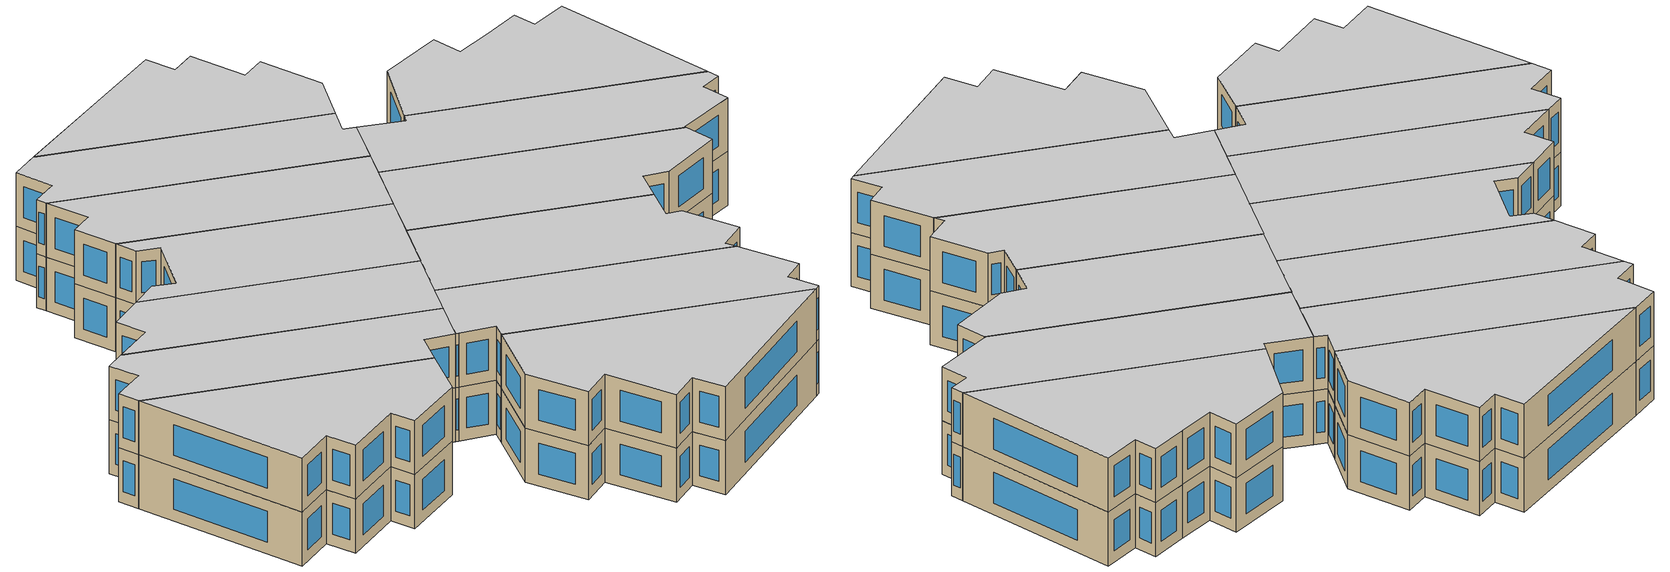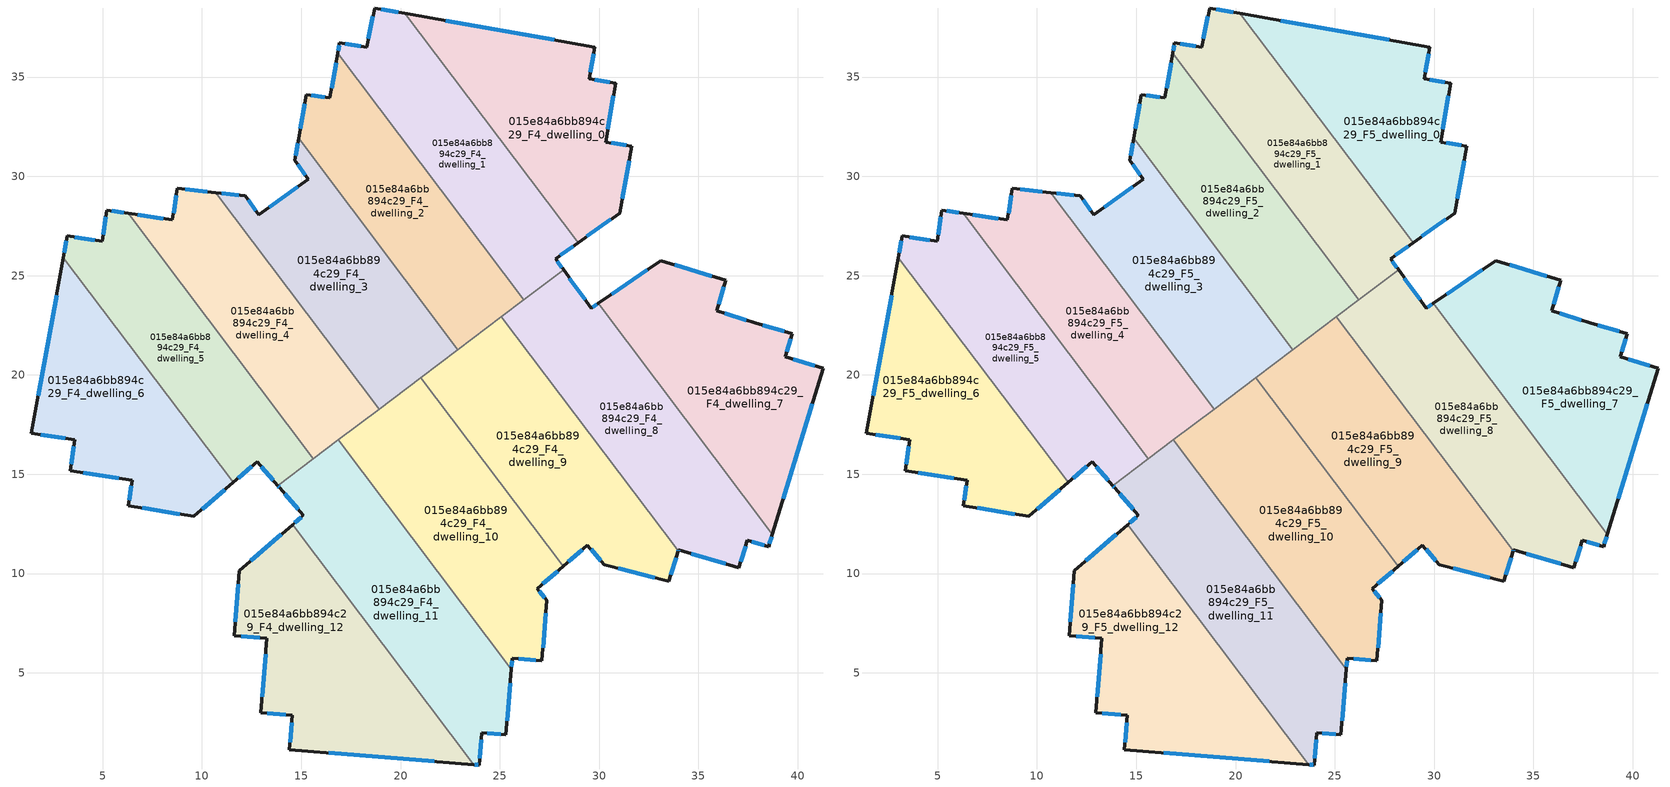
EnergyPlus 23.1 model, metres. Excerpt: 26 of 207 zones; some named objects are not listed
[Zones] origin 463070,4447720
015e84a6bb894c29_F4_dwelling_0
 floor to 015e84a6bb894c29_F3_dwelling_0 (EU_floor_Construction): 29.77,36.5 29.5,34.91 30.83,34.69 30.33,31.73 31.64,31.51 31.04,28.15 28.94,26.65 20.22,38.21 z12
 wall outside (EU_wall_Construction): 28.94,26.65 31.04,28.15 31.64,31.51 30.33,31.73 30.83,34.69 29.5,34.91 29.77,36.5 20.22,38.21 z12:15
 wall to 015e84a6bb894c29_F4_dwelling_1 (EU_wall_Construction): 20.22,38.21 28.94,26.65 z12:15
 window (EU_Window_Construction): 30.44,32.36 30.72,34.05 / 31.36,31.56 30.61,31.68 / 31.17,28.87 31.51,30.79 / 29.39,26.97 30.59,27.83 / 27.73,36.87 22.26,37.84 / 29.56,35.25 29.72,36.16 / 30.54,34.73 29.79,34.86 z12.64:14.36
015e84a6bb894c29_F4_dwelling_1
 floor to 015e84a6bb894c29_F3_dwelling_1 (EU_floor_Construction): 20.22,38.21 28.94,26.65 27.81,25.84 28.21,25.29 26.21,23.78 16.83,36.2 16.92,36.72 18.3,36.49 18.69,38.48 z12
 wall outside (EU_wall_Construction): 20.22,38.21 18.69,38.48 18.3,36.49 16.92,36.72 16.83,36.2 / 28.21,25.29 27.81,25.84 28.94,26.65 z12:15
 wall to 015e84a6bb894c29_F4_dwelling_2 (EU_wall_Construction): 16.83,36.2 26.21,23.78 z12:15
 wall to 015e84a6bb894c29_F4_dwelling_8 (EU_wall_Construction): 26.21,23.78 28.21,25.29 z12:15
 window (EU_Window_Construction): 19.89,38.26 19.02,38.42 / 28.05,26.02 28.69,26.48 / 28.12,25.41 27.89,25.73 / 16.9,36.61 16.85,36.31 / 18,36.54 17.21,36.67 / 18.61,38.05 18.38,36.92 z12.64:14.36
015e84a6bb894c29_F4_dwelling_10
 floor to 015e84a6bb894c29_F3_dwelling_10 (EU_floor_Construction): 21.02,19.86 28.19,10.36 26.87,9.23 27.37,8.64 27.12,5.61 25.62,5.73 25.58,5.18 16.86,16.72 z12
 wall outside (EU_wall_Construction): 25.58,5.18 25.62,5.73 27.12,5.61 27.37,8.64 26.87,9.23 28.19,10.36 z12:15
 wall to 015e84a6bb894c29_F4_dwelling_11 (EU_wall_Construction): 16.86,16.72 25.58,5.18 z12:15
 wall to 015e84a6bb894c29_F4_dwelling_9 (EU_wall_Construction): 28.19,10.36 21.02,19.86 z12:15
 wall to 015e84a6bb894c29_F4_dwelling_3 (EU_wall_Construction): 21.02,19.86 18.92,18.28 z12:15
 wall to 015e84a6bb894c29_F4_dwelling_4 (EU_wall_Construction): 18.92,18.28 16.86,16.73 z12:15
 window (EU_Window_Construction): 25.59,5.3 25.61,5.61 / 27.16,9.48 27.91,10.12 / 27.27,8.77 26.98,9.11 / 27.17,6.26 27.32,7.99 / 25.94,5.71 26.8,5.64 z12.64:14.36
015e84a6bb894c29_F4_dwelling_11
 floor to 015e84a6bb894c29_F3_dwelling_11 (EU_floor_Construction): 16.86,16.72 25.58,5.18 25.31,1.88 24.1,1.98 23.96,0.36 23.68,0.38 14.56,12.46 15.11,12.93 13.92,14.31 13.82,14.43 z12
 wall outside (EU_wall_Construction): 23.68,0.38 23.96,0.36 24.1,1.98 25.31,1.88 25.58,5.18 / 13.82,14.43 13.92,14.31 15.11,12.93 14.56,12.46 z12:15
 wall to 015e84a6bb894c29_F4_dwelling_12 (EU_wall_Construction): 14.56,12.46 23.68,0.38 z12:15
 wall to 015e84a6bb894c29_F4_dwelling_5 (EU_wall_Construction): 15.61,15.78 13.82,14.43 z12:15
 wall to 015e84a6bb894c29_F4_dwelling_4 (EU_wall_Construction): 16.86,16.72 15.61,15.78 z12:15
 window (EU_Window_Construction): 23.74,0.38 23.9,0.36 / 14.99,12.83 14.68,12.56 / 14.18,14.02 14.86,13.23 / 13.84,14.41 13.9,14.34 / 25.36,2.59 25.52,4.47 / 24.36,1.96 25.05,1.9 / 23.99,0.7 24.07,1.63 z12.64:14.36
015e84a6bb894c29_F4_dwelling_12
 floor to 015e84a6bb894c29_F3_dwelling_12 (EU_floor_Construction): 14.56,12.46 23.68,0.38 14.4,1.14 14.55,2.86 12.96,2.99 13.27,6.74 11.63,6.88 11.88,10.15 z12
 wall outside (EU_wall_Construction): 14.56,12.46 11.88,10.15 11.63,6.88 13.27,6.74 12.96,2.99 14.55,2.86 14.4,1.14 23.68,0.38 z12:15
 window (EU_Window_Construction): 13.2,5.93 13.02,3.79 / 11.98,6.85 12.92,6.77 / 11.82,9.45 11.68,7.58 / 13.99,11.97 12.45,10.65 / 16.39,0.97 21.69,0.54 / 14.52,2.49 14.44,1.5 / 13.3,2.96 14.21,2.88 z12.64:14.36
015e84a6bb894c29_F4_dwelling_2
 floor to 015e84a6bb894c29_F3_dwelling_2 (EU_floor_Construction): 16.83,36.2 26.21,23.78 22.89,21.28 14.86,31.91 15.25,34.12 16.45,33.95 z12
 wall outside (EU_wall_Construction): 16.83,36.2 16.45,33.95 15.25,34.12 14.86,31.91 z12:15
 wall to 015e84a6bb894c29_F4_dwelling_3 (EU_wall_Construction): 14.86,31.91 22.89,21.28 z12:15
 wall to 015e84a6bb894c29_F4_dwelling_9 (EU_wall_Construction): 22.89,21.28 25.08,22.93 z12:15
 wall to 015e84a6bb894c29_F4_dwelling_8 (EU_wall_Construction): 25.08,22.92 26.21,23.78 z12:15
 window (EU_Window_Construction): 15.16,33.65 14.94,32.39 / 16.19,33.99 15.5,34.08 / 16.75,35.72 16.53,34.43 z12.64:14.36
015e84a6bb894c29_F4_dwelling_3
 floor to 015e84a6bb894c29_F3_dwelling_3 (EU_floor_Construction): 15.35,29.85 14.67,30.8 14.86,31.91 22.89,21.28 18.92,18.28 10.68,29.19 12.17,29.02 12.87,28.07 z12
 wall outside (EU_wall_Construction): 14.86,31.91 14.67,30.8 15.35,29.85 12.87,28.07 12.17,29.02 10.68,29.19 z12:15
 wall to 015e84a6bb894c29_F4_dwelling_4 (EU_wall_Construction): 10.68,29.19 18.92,18.28 z12:15
 wall to 015e84a6bb894c29_F4_dwelling_9 (EU_wall_Construction): 21.02,19.86 22.89,21.27 z12:15
 window (EU_Window_Construction): 14.81,30.6 15.21,30.05 / 14.82,31.68 14.71,31.04 / 11.85,29.05 11,29.15 / 12.72,28.27 12.32,28.82 / 14.82,29.47 13.4,28.45 z12.64:14.36
015e84a6bb894c29_F4_dwelling_4
 floor to 015e84a6bb894c29_F3_dwelling_4 (EU_floor_Construction): 10.68,29.19 18.92,18.28 15.61,15.78 6.29,28.14 8.52,27.8 8.75,29.4 z12
 wall outside (EU_wall_Construction): 10.68,29.19 8.75,29.4 8.52,27.8 6.29,28.14 z12:15
 wall to 015e84a6bb894c29_F4_dwelling_5 (EU_wall_Construction): 6.29,28.14 15.61,15.78 z12:15
 window (EU_Window_Construction): 8.04,27.88 6.77,28.07 / 8.7,29.06 8.57,28.15 / 10.27,29.23 9.17,29.36 z12.64:14.36
015e84a6bb894c29_F4_dwelling_5
 floor to 015e84a6bb894c29_F3_dwelling_5 (EU_floor_Construction): 6.29,28.14 15.61,15.78 13.82,14.43 12.77,15.62 11.57,14.58 3.02,25.91 3.22,27 4.98,26.73 5.21,28.3 z12
 wall outside (EU_wall_Construction): 6.29,28.14 5.21,28.3 4.98,26.73 3.22,27 3.02,25.91 / 11.57,14.58 12.77,15.62 13.82,14.43 z12:15
 wall to 015e84a6bb894c29_F4_dwelling_6 (EU_wall_Construction): 3.02,25.91 11.57,14.58 z12:15
 window (EU_Window_Construction): 4.61,26.79 3.59,26.94 / 5.16,27.96 5.03,27.07 / 6.06,28.17 5.44,28.26 / 13,15.36 13.6,14.69 / 11.83,14.8 12.51,15.4 / 3.17,26.77 3.06,26.14 z12.64:14.36
015e84a6bb894c29_F4_dwelling_6
 floor to 015e84a6bb894c29_F3_dwelling_6 (EU_floor_Construction): 3.02,25.91 11.57,14.58 9.59,12.88 6.29,13.42 6.48,14.71 3.35,15.17 3.59,16.74 1.41,17.06 z12
 wall outside (EU_wall_Construction): 3.02,25.91 1.41,17.06 3.59,16.74 3.35,15.17 6.48,14.71 6.29,13.42 9.59,12.88 11.57,14.58 z12:15
 window (EU_Window_Construction): 4.02,15.07 5.81,14.8 / 3.54,16.4 3.4,15.5 / 1.88,16.99 3.12,16.81 / 2.68,24.02 1.76,18.96 / 10.02,13.25 11.15,14.22 / 7,13.3 8.88,13 / 6.44,14.43 6.33,13.69 z12.64:14.36
015e84a6bb894c29_F4_dwelling_7
 floor to 015e84a6bb894c29_F3_dwelling_7 (EU_floor_Construction): 39.72,22.08 39.36,20.91 41.27,20.33 38.72,11.98 29.95,23.61 33.11,25.75 36.38,24.76 35.92,23.23 37.83,22.62 z12
 wall outside (EU_wall_Construction): 38.72,11.98 41.27,20.33 39.36,20.91 39.72,22.08 37.83,22.62 35.92,23.23 36.38,24.76 33.11,25.75 29.95,23.61 z12:15
 wall to 015e84a6bb894c29_F4_dwelling_8 (EU_wall_Construction): 29.95,23.61 38.72,11.98 z12:15
 window (EU_Window_Construction): 37.42,22.75 36.33,23.1 / 39.31,22.2 38.23,22.51 / 39.44,21.16 39.64,21.83 / 40.86,20.45 39.77,20.78 / 39.27,13.77 40.73,18.54 / 32.43,25.29 30.63,24.07 / 35.68,24.97 33.81,25.54 / 36.02,23.56 36.28,24.43 z12.64:14.36
015e84a6bb894c29_F4_dwelling_8
 floor to 015e84a6bb894c29_F3_dwelling_8 (EU_floor_Construction): 29.95,23.61 38.72,11.98 38.53,11.35 37.47,11.68 37.04,10.28 33.99,11.2 33.97,11.13 25.08,22.92 28.21,25.29 29.59,23.36 z12
 wall outside (EU_wall_Construction): 33.97,11.13 33.99,11.2 37.04,10.28 37.47,11.68 38.53,11.35 38.72,11.98 / 29.95,23.61 29.59,23.36 28.21,25.29 z12:15
 wall to 015e84a6bb894c29_F4_dwelling_9 (EU_wall_Construction): 25.08,22.92 33.97,11.13 z12:15
 window (EU_Window_Construction): 38.57,11.49 38.68,11.84 / 37.7,11.61 38.3,11.42 / 37.13,10.58 37.38,11.38 / 34.64,11 36.38,10.48 / 33.98,11.15 33.99,11.18 / 29.29,23.77 28.5,24.88 / 29.87,23.55 29.67,23.41 z12.64:14.36
015e84a6bb894c29_F4_dwelling_9
 floor to 015e84a6bb894c29_F3_dwelling_9 (EU_floor_Construction): 25.08,22.92 33.97,11.13 33.5,9.6 30.27,10.44 29.41,11.42 28.19,10.36 21.02,19.86 z12
 wall outside (EU_wall_Construction): 28.19,10.36 29.41,11.42 30.27,10.44 33.5,9.6 33.97,11.13 z12:15
 window (EU_Window_Construction): 30.96,10.26 32.81,9.78 / 29.6,11.21 30.08,10.65 / 28.45,10.59 29.15,11.19 / 33.6,9.93 33.87,10.81 z12.64:14.36
015e84a6bb894c29_F5_dwelling_0
 floor to 015e84a6bb894c29_F4_dwelling_0 (EU_floor_Construction): 29.77,36.5 29.5,34.91 30.83,34.69 30.33,31.73 31.64,31.51 31.04,28.15 28.94,26.65 20.22,38.21 z15
 wall outside (EU_wall_Construction): 28.94,26.65 31.04,28.15 31.64,31.51 30.33,31.73 30.83,34.69 29.5,34.91 29.77,36.5 20.22,38.21 z15:18
 wall to 015e84a6bb894c29_F5_dwelling_1 (EU_wall_Construction): 20.22,38.21 28.94,26.65 z15:18
 window (EU_Window_Construction): 30.44,32.36 30.72,34.05 / 31.36,31.56 30.61,31.68 / 31.17,28.87 31.51,30.79 / 29.39,26.97 30.59,27.83 / 27.73,36.87 22.26,37.84 / 29.56,35.25 29.72,36.16 / 30.54,34.73 29.79,34.86 z15.64:17.36
 ceiling to 015e84a6bb894c29_F6_dwelling_0 (EU_floor_Construction): 31.04,28.15 31.64,31.51 30.33,31.73 30.83,34.69 29.5,34.91 29.77,36.5 20.22,38.21 28.94,26.65 z18
015e84a6bb894c29_F5_dwelling_1
 floor to 015e84a6bb894c29_F4_dwelling_1 (EU_floor_Construction): 20.22,38.21 28.94,26.65 27.81,25.84 28.21,25.29 26.21,23.78 16.83,36.2 16.92,36.72 18.3,36.49 18.69,38.48 z15
 wall outside (EU_wall_Construction): 20.22,38.21 18.69,38.48 18.3,36.49 16.92,36.72 16.83,36.2 / 28.21,25.29 27.81,25.84 28.94,26.65 z15:18
 wall to 015e84a6bb894c29_F5_dwelling_2 (EU_wall_Construction): 16.83,36.2 26.21,23.78 z15:18
 wall to 015e84a6bb894c29_F5_dwelling_8 (EU_wall_Construction): 26.21,23.78 28.21,25.29 z15:18
 window (EU_Window_Construction): 19.89,38.26 19.02,38.42 / 28.05,26.02 28.69,26.48 / 28.12,25.41 27.89,25.73 / 16.9,36.61 16.85,36.31 / 18,36.54 17.21,36.67 / 18.61,38.05 18.38,36.92 z15.64:17.36
 ceiling to 015e84a6bb894c29_F6_dwelling_1 (EU_floor_Construction): 28.21,25.29 27.81,25.84 28.94,26.65 20.22,38.21 18.69,38.48 18.3,36.49 16.92,36.72 16.83,36.2 26.21,23.78 z18
015e84a6bb894c29_F5_dwelling_10
 floor to 015e84a6bb894c29_F4_dwelling_10 (EU_floor_Construction): 21.02,19.86 28.19,10.36 26.87,9.23 27.37,8.64 27.12,5.61 25.62,5.73 25.58,5.18 16.86,16.72 z15
 wall outside (EU_wall_Construction): 25.58,5.18 25.62,5.73 27.12,5.61 27.37,8.64 26.87,9.23 28.19,10.36 z15:18
 wall to 015e84a6bb894c29_F5_dwelling_11 (EU_wall_Construction): 16.86,16.72 25.58,5.18 z15:18
 wall to 015e84a6bb894c29_F5_dwelling_9 (EU_wall_Construction): 28.19,10.36 21.02,19.86 z15:18
 wall to 015e84a6bb894c29_F5_dwelling_3 (EU_wall_Construction): 21.02,19.86 18.92,18.28 z15:18
 wall to 015e84a6bb894c29_F5_dwelling_4 (EU_wall_Construction): 18.92,18.28 16.86,16.73 z15:18
 window (EU_Window_Construction): 25.59,5.3 25.61,5.61 / 27.16,9.48 27.91,10.12 / 27.27,8.77 26.98,9.11 / 27.17,6.26 27.32,7.99 / 25.94,5.71 26.8,5.64 z15.64:17.36
 ceiling to 015e84a6bb894c29_F6_dwelling_10 (EU_floor_Construction): 27.12,5.61 27.37,8.64 26.87,9.23 28.19,10.36 21.02,19.86 16.86,16.72 25.58,5.18 25.62,5.73 z18
015e84a6bb894c29_F5_dwelling_11
 floor to 015e84a6bb894c29_F4_dwelling_11 (EU_floor_Construction): 16.86,16.72 25.58,5.18 25.31,1.88 24.1,1.98 23.96,0.36 23.68,0.38 14.56,12.46 15.11,12.93 13.92,14.31 13.82,14.43 z15
 wall outside (EU_wall_Construction): 23.68,0.38 23.96,0.36 24.1,1.98 25.31,1.88 25.58,5.18 / 13.82,14.43 13.92,14.31 15.11,12.93 14.56,12.46 z15:18
 wall to 015e84a6bb894c29_F5_dwelling_12 (EU_wall_Construction): 14.56,12.46 23.68,0.38 z15:18
 wall to 015e84a6bb894c29_F5_dwelling_5 (EU_wall_Construction): 15.61,15.78 13.82,14.43 z15:18
 wall to 015e84a6bb894c29_F5_dwelling_4 (EU_wall_Construction): 16.86,16.72 15.61,15.78 z15:18
 window (EU_Window_Construction): 23.74,0.38 23.9,0.36 / 14.99,12.83 14.68,12.56 / 14.18,14.02 14.86,13.23 / 13.84,14.41 13.9,14.34 / 25.36,2.59 25.52,4.47 / 24.36,1.96 25.05,1.9 / 23.99,0.7 24.07,1.63 z15.64:17.36
 ceiling to 015e84a6bb894c29_F6_dwelling_11 (EU_floor_Construction): 25.31,1.88 25.58,5.18 16.86,16.72 13.82,14.43 13.92,14.31 15.11,12.93 14.56,12.46 23.68,0.38 23.96,0.36 24.1,1.98 z18
015e84a6bb894c29_F5_dwelling_12
 floor to 015e84a6bb894c29_F4_dwelling_12 (EU_floor_Construction): 14.56,12.46 23.68,0.38 14.4,1.14 14.55,2.86 12.96,2.99 13.27,6.74 11.63,6.88 11.88,10.15 z15
 wall outside (EU_wall_Construction): 14.56,12.46 11.88,10.15 11.63,6.88 13.27,6.74 12.96,2.99 14.55,2.86 14.4,1.14 23.68,0.38 z15:18
 window (EU_Window_Construction): 13.2,5.93 13.02,3.79 / 11.98,6.85 12.92,6.77 / 11.82,9.45 11.68,7.58 / 13.99,11.97 12.45,10.65 / 16.39,0.97 21.69,0.54 / 14.52,2.49 14.44,1.5 / 13.3,2.96 14.21,2.88 z15.64:17.36
 ceiling to 015e84a6bb894c29_F6_dwelling_12 (EU_floor_Construction): 23.68,0.38 14.56,12.46 11.88,10.15 11.63,6.88 13.27,6.74 12.96,2.99 14.55,2.86 14.4,1.14 z18
015e84a6bb894c29_F5_dwelling_2
 floor to 015e84a6bb894c29_F4_dwelling_2 (EU_floor_Construction): 16.83,36.2 26.21,23.78 22.89,21.28 14.86,31.91 15.25,34.12 16.45,33.95 z15
 wall outside (EU_wall_Construction): 16.83,36.2 16.45,33.95 15.25,34.12 14.86,31.91 z15:18
 wall to 015e84a6bb894c29_F5_dwelling_3 (EU_wall_Construction): 14.86,31.91 22.89,21.28 z15:18
 wall to 015e84a6bb894c29_F5_dwelling_9 (EU_wall_Construction): 22.89,21.28 25.08,22.93 z15:18
 wall to 015e84a6bb894c29_F5_dwelling_8 (EU_wall_Construction): 25.08,22.92 26.21,23.78 z15:18
 window (EU_Window_Construction): 15.16,33.65 14.94,32.39 / 16.19,33.99 15.5,34.08 / 16.75,35.72 16.53,34.43 z15.64:17.36
 ceiling to 015e84a6bb894c29_F6_dwelling_2 (EU_floor_Construction): 26.21,23.78 16.83,36.2 16.45,33.95 15.25,34.12 14.86,31.91 22.89,21.28 z18
015e84a6bb894c29_F5_dwelling_3
 floor to 015e84a6bb894c29_F4_dwelling_3 (EU_floor_Construction): 15.35,29.85 14.67,30.8 14.86,31.91 22.89,21.28 18.92,18.28 10.68,29.19 12.17,29.02 12.87,28.07 z15
 wall outside (EU_wall_Construction): 14.86,31.91 14.67,30.8 15.35,29.85 12.87,28.07 12.17,29.02 10.68,29.19 z15:18
 wall to 015e84a6bb894c29_F5_dwelling_4 (EU_wall_Construction): 10.68,29.19 18.92,18.28 z15:18
 wall to 015e84a6bb894c29_F5_dwelling_9 (EU_wall_Construction): 21.02,19.86 22.89,21.27 z15:18
 window (EU_Window_Construction): 14.81,30.6 15.21,30.05 / 14.82,31.68 14.71,31.04 / 11.85,29.05 11,29.15 / 12.72,28.27 12.32,28.82 / 14.82,29.47 13.4,28.45 z15.64:17.36
 ceiling to 015e84a6bb894c29_F6_dwelling_3 (EU_floor_Construction): 22.89,21.28 14.86,31.91 14.67,30.8 15.35,29.85 12.87,28.07 12.17,29.02 10.68,29.19 18.92,18.28 z18
015e84a6bb894c29_F5_dwelling_4
 floor to 015e84a6bb894c29_F4_dwelling_4 (EU_floor_Construction): 10.68,29.19 18.92,18.28 15.61,15.78 6.29,28.14 8.52,27.8 8.75,29.4 z15
 wall outside (EU_wall_Construction): 10.68,29.19 8.75,29.4 8.52,27.8 6.29,28.14 z15:18
 wall to 015e84a6bb894c29_F5_dwelling_5 (EU_wall_Construction): 6.29,28.14 15.61,15.78 z15:18
 window (EU_Window_Construction): 8.04,27.88 6.77,28.07 / 8.7,29.06 8.57,28.15 / 10.27,29.23 9.17,29.36 z15.64:17.36
 ceiling to 015e84a6bb894c29_F6_dwelling_4 (EU_floor_Construction): 18.92,18.28 10.68,29.19 8.75,29.4 8.52,27.8 6.29,28.14 15.61,15.78 z18
015e84a6bb894c29_F5_dwelling_5
 floor to 015e84a6bb894c29_F4_dwelling_5 (EU_floor_Construction): 6.29,28.14 15.61,15.78 13.82,14.43 12.77,15.62 11.57,14.58 3.02,25.91 3.22,27 4.98,26.73 5.21,28.3 z15
 wall outside (EU_wall_Construction): 6.29,28.14 5.21,28.3 4.98,26.73 3.22,27 3.02,25.91 / 11.57,14.58 12.77,15.62 13.82,14.43 z15:18
 wall to 015e84a6bb894c29_F5_dwelling_6 (EU_wall_Construction): 3.02,25.91 11.57,14.58 z15:18
 window (EU_Window_Construction): 4.61,26.79 3.59,26.94 / 5.16,27.96 5.03,27.07 / 6.06,28.17 5.44,28.26 / 13,15.36 13.6,14.69 / 11.83,14.8 12.51,15.4 / 3.17,26.77 3.06,26.14 z15.64:17.36
 ceiling to 015e84a6bb894c29_F6_dwelling_5 (EU_floor_Construction): 15.61,15.78 6.29,28.14 5.21,28.3 4.98,26.73 3.22,27 3.02,25.91 11.57,14.58 12.77,15.62 13.82,14.43 z18
015e84a6bb894c29_F5_dwelling_6
 floor to 015e84a6bb894c29_F4_dwelling_6 (EU_floor_Construction): 3.02,25.91 11.57,14.58 9.59,12.88 6.29,13.42 6.48,14.71 3.35,15.17 3.59,16.74 1.41,17.06 z15
 wall outside (EU_wall_Construction): 3.02,25.91 1.41,17.06 3.59,16.74 3.35,15.17 6.48,14.71 6.29,13.42 9.59,12.88 11.57,14.58 z15:18
 window (EU_Window_Construction): 4.02,15.07 5.81,14.8 / 3.54,16.4 3.4,15.5 / 1.88,16.99 3.12,16.81 / 2.68,24.02 1.76,18.96 / 10.02,13.25 11.15,14.22 / 7,13.3 8.88,13 / 6.44,14.43 6.33,13.69 z15.64:17.36
 ceiling to 015e84a6bb894c29_F6_dwelling_6 (EU_floor_Construction): 11.57,14.58 3.02,25.91 1.41,17.06 3.59,16.74 3.35,15.17 6.48,14.71 6.29,13.42 9.59,12.88 z18
015e84a6bb894c29_F5_dwelling_7
 floor to 015e84a6bb894c29_F4_dwelling_7 (EU_floor_Construction): 39.72,22.08 39.36,20.91 41.27,20.33 38.72,11.98 29.95,23.61 33.11,25.75 36.38,24.76 35.92,23.23 37.83,22.62 z15
 wall outside (EU_wall_Construction): 38.72,11.98 41.27,20.33 39.36,20.91 39.72,22.08 37.83,22.62 35.92,23.23 36.38,24.76 33.11,25.75 29.95,23.61 z15:18
 wall to 015e84a6bb894c29_F5_dwelling_8 (EU_wall_Construction): 29.95,23.61 38.72,11.98 z15:18
 window (EU_Window_Construction): 37.42,22.75 36.33,23.1 / 39.31,22.2 38.23,22.51 / 39.44,21.16 39.64,21.83 / 40.86,20.45 39.77,20.78 / 39.27,13.77 40.73,18.54 / 32.43,25.29 30.63,24.07 / 35.68,24.97 33.81,25.54 / 36.02,23.56 36.28,24.43 z15.64:17.36
 ceiling to 015e84a6bb894c29_F6_dwelling_7 (EU_floor_Construction): 38.72,11.98 41.27,20.33 39.36,20.91 39.72,22.08 37.83,22.62 35.92,23.23 36.38,24.76 33.11,25.75 29.95,23.61 z18
015e84a6bb894c29_F5_dwelling_8
 floor to 015e84a6bb894c29_F4_dwelling_8 (EU_floor_Construction): 29.95,23.61 38.72,11.98 38.53,11.35 37.47,11.68 37.04,10.28 33.99,11.2 33.97,11.13 25.08,22.92 28.21,25.29 29.59,23.36 z15
 wall outside (EU_wall_Construction): 33.97,11.13 33.99,11.2 37.04,10.28 37.47,11.68 38.53,11.35 38.72,11.98 / 29.95,23.61 29.59,23.36 28.21,25.29 z15:18
 wall to 015e84a6bb894c29_F5_dwelling_9 (EU_wall_Construction): 25.08,22.92 33.97,11.13 z15:18
 window (EU_Window_Construction): 38.57,11.49 38.68,11.84 / 37.7,11.61 38.3,11.42 / 37.13,10.58 37.38,11.38 / 34.64,11 36.38,10.48 / 33.98,11.15 33.99,11.18 / 29.29,23.77 28.5,24.88 / 29.87,23.55 29.67,23.41 z15.64:17.36
 ceiling to 015e84a6bb894c29_F6_dwelling_8 (EU_floor_Construction): 38.53,11.35 38.72,11.98 29.95,23.61 29.59,23.36 28.21,25.29 25.08,22.92 33.97,11.13 33.99,11.2 37.04,10.28 37.47,11.68 z18
015e84a6bb894c29_F5_dwelling_9
 floor to 015e84a6bb894c29_F4_dwelling_9 (EU_floor_Construction): 25.08,22.92 33.97,11.13 33.5,9.6 30.27,10.44 29.41,11.42 28.19,10.36 21.02,19.86 z15
 wall outside (EU_wall_Construction): 28.19,10.36 29.41,11.42 30.27,10.44 33.5,9.6 33.97,11.13 z15:18
 window (EU_Window_Construction): 30.96,10.26 32.81,9.78 / 29.6,11.21 30.08,10.65 / 28.45,10.59 29.15,11.19 / 33.6,9.93 33.87,10.81 z15.64:17.36
 ceiling to 015e84a6bb894c29_F6_dwelling_9 (EU_floor_Construction): 33.5,9.6 33.97,11.13 25.08,22.92 21.02,19.86 28.19,10.36 29.41,11.42 30.27,10.44 z18
[Building]
EU S2 Campaign: North Axis=0; Terrain=City; Solar Distribution=FullExterior
[Site:Location]
Yerevan-Zvartnots.Intl.AP: Latitude=40.15; Longitude=44.383; Time Zone=4; Elevation=854
[SizingPeriod:WeatherFileDays]
AnnualSizingPeriod: Begin Month=1; Begin Day of Month=1; End Month=12; End Day of Month=31; Day of Week for Start Day=Monday; Use Weather File Daylight Saving Period=No; Use Weather File Rain and Snow Indicators=No
[MATERIAL]
EU_InternalMass_Material: Roughness=MediumRough; Thickness=0.1; Conductivity=1; Density=1800; Specific Heat=900; Thermal Absorptance=0.9; Solar Absorptance=0.7; Visible Absorptance=0.7
[MATERIAL:NOMASS] Roughness=MediumRough; Thermal Absorptance=0.9; Solar Absorptance=0.7; Visible Absorptance=0.7
Name | Thermal Resistance
EU_wall_NoMass | 1.05043
EU_floor_NoMass | 0.478065
[WINDOWMATERIAL:SIMPLEGLAZINGSYSTEM]
EU_Window_SimpleGlazing: UFactor=2.5566; Solar Heat Gain Coefficient=0.75; Visible Transmittance=0.75
[CONSTRUCTION]
EU_wall_Construction: EU_wall_NoMass
EU_floor_Construction: EU_floor_NoMass
EU_Window_Construction: EU_Window_SimpleGlazing
EU_InternalMass_Construction: EU_InternalMass_Material
[ZONE] Type=1; Multiplier=1; Ceiling Height=autocalculate; Floor Area=autocalculate; Part of Total Floor Area=Yes
Name | Volume
015e84a6bb894c29_F4_dwelling_0; 015e84a6bb894c29_F5_dwelling_0 | 179.992
015e84a6bb894c29_F4_dwelling_1; 015e84a6bb894c29_F5_dwelling_1; 015e84a6bb894c29_F4_dwelling_6; 015e84a6bb894c29_F5_dwelling_6 | 180.014
015e84a6bb894c29_F4_dwelling_10; 015e84a6bb894c29_F5_dwelling_10 | 210.014
015e84a6bb894c29_F4_dwelling_11; 015e84a6bb894c29_F5_dwelling_11 | 210.02
015e84a6bb894c29_F4_dwelling_12; 015e84a6bb894c29_F5_dwelling_12 | 209.98
015e84a6bb894c29_F4_dwelling_2; 015e84a6bb894c29_F5_dwelling_2 | 180.025
015e84a6bb894c29_F4_dwelling_3; 015e84a6bb894c29_F5_dwelling_3 | 179.989
015e84a6bb894c29_F4_dwelling_4; 015e84a6bb894c29_F5_dwelling_4; 015e84a6bb894c29_F4_dwelling_5; 015e84a6bb894c29_F5_dwelling_5 | 180
015e84a6bb894c29_F4_dwelling_7; 015e84a6bb894c29_F5_dwelling_7 | 210
015e84a6bb894c29_F4_dwelling_8; 015e84a6bb894c29_F5_dwelling_8 | 210.012
015e84a6bb894c29_F4_dwelling_9; 015e84a6bb894c29_F5_dwelling_9 | 210.008
[INTERNALMASS] Construction=EU_InternalMass_Construction
Name | Zone or ZoneList | Surface Area
015e84a6bb894c29_F4_dwelling_0_EU_InternalMass | 015e84a6bb894c29_F4_dwelling_0 | 59.9974
015e84a6bb894c29_F4_dwelling_1_EU_InternalMass | 015e84a6bb894c29_F4_dwelling_1 | 60.0046
015e84a6bb894c29_F4_dwelling_2_EU_InternalMass | 015e84a6bb894c29_F4_dwelling_2 | 60.0084
015e84a6bb894c29_F4_dwelling_3_EU_InternalMass | 015e84a6bb894c29_F4_dwelling_3 | 59.9963
015e84a6bb894c29_F4_dwelling_4_EU_InternalMass | 015e84a6bb894c29_F4_dwelling_4 | 60.0001
015e84a6bb894c29_F4_dwelling_5_EU_InternalMass | 015e84a6bb894c29_F4_dwelling_5 | 59.9999
015e84a6bb894c29_F4_dwelling_6_EU_InternalMass | 015e84a6bb894c29_F4_dwelling_6 | 60.0045
015e84a6bb894c29_F4_dwelling_7_EU_InternalMass | 015e84a6bb894c29_F4_dwelling_7 | 69.9996
015e84a6bb894c29_F4_dwelling_8_EU_InternalMass | 015e84a6bb894c29_F4_dwelling_8 | 70.004
015e84a6bb894c29_F4_dwelling_9_EU_InternalMass | 015e84a6bb894c29_F4_dwelling_9 | 70.0026
015e84a6bb894c29_F4_dwelling_10_EU_InternalMass | 015e84a6bb894c29_F4_dwelling_10 | 70.0049
015e84a6bb894c29_F4_dwelling_11_EU_InternalMass | 015e84a6bb894c29_F4_dwelling_11 | 70.0067
015e84a6bb894c29_F4_dwelling_12_EU_InternalMass | 015e84a6bb894c29_F4_dwelling_12 | 69.993
015e84a6bb894c29_F5_dwelling_0_EU_InternalMass | 015e84a6bb894c29_F5_dwelling_0 | 59.9974
015e84a6bb894c29_F5_dwelling_1_EU_InternalMass | 015e84a6bb894c29_F5_dwelling_1 | 60.0046
015e84a6bb894c29_F5_dwelling_2_EU_InternalMass | 015e84a6bb894c29_F5_dwelling_2 | 60.0084
015e84a6bb894c29_F5_dwelling_3_EU_InternalMass | 015e84a6bb894c29_F5_dwelling_3 | 59.9963
015e84a6bb894c29_F5_dwelling_4_EU_InternalMass | 015e84a6bb894c29_F5_dwelling_4 | 60.0001
015e84a6bb894c29_F5_dwelling_5_EU_InternalMass | 015e84a6bb894c29_F5_dwelling_5 | 59.9999
015e84a6bb894c29_F5_dwelling_6_EU_InternalMass | 015e84a6bb894c29_F5_dwelling_6 | 60.0045
015e84a6bb894c29_F5_dwelling_7_EU_InternalMass | 015e84a6bb894c29_F5_dwelling_7 | 69.9996
015e84a6bb894c29_F5_dwelling_8_EU_InternalMass | 015e84a6bb894c29_F5_dwelling_8 | 70.004
015e84a6bb894c29_F5_dwelling_9_EU_InternalMass | 015e84a6bb894c29_F5_dwelling_9 | 70.0026
015e84a6bb894c29_F5_dwelling_10_EU_InternalMass | 015e84a6bb894c29_F5_dwelling_10 | 70.0049
015e84a6bb894c29_F5_dwelling_11_EU_InternalMass | 015e84a6bb894c29_F5_dwelling_11 | 70.0067
015e84a6bb894c29_F5_dwelling_12_EU_InternalMass | 015e84a6bb894c29_F5_dwelling_12 | 69.993
[OTHEREQUIPMENT] Fuel Type=Electricity; Design Level Calculation Method=Watts/Area; Power per Zone Floor Area=1; Fraction Latent=0; Fraction Radiant=0; Fraction Lost=0; Carbon Dioxide Generation Rate=0; EndUse Subcategory=EU_Step8_InternalGains
Name | Zone or ZoneList or Space or SpaceList | Schedule
EU_Step8_InternalGain_015e84a6bb894c29_F4_dwelling_0_f000 | 015e84a6bb894c29_F4_dwelling_0 | EU_Step8_GainSchedule_015e84a6bb894c29_F4_dwelling_0_f000
EU_Step8_InternalGain_015e84a6bb894c29_F4_dwelling_1_f000 | 015e84a6bb894c29_F4_dwelling_1 | EU_Step8_GainSchedule_015e84a6bb894c29_F4_dwelling_1_f000
EU_Step8_InternalGain_015e84a6bb894c29_F4_dwelling_2_f000 | 015e84a6bb894c29_F4_dwelling_2 | EU_Step8_GainSchedule_015e84a6bb894c29_F4_dwelling_2_f000
EU_Step8_InternalGain_015e84a6bb894c29_F4_dwelling_3_f000 | 015e84a6bb894c29_F4_dwelling_3 | EU_Step8_GainSchedule_015e84a6bb894c29_F4_dwelling_3_f000
EU_Step8_InternalGain_015e84a6bb894c29_F4_dwelling_4_f000 | 015e84a6bb894c29_F4_dwelling_4 | EU_Step8_GainSchedule_015e84a6bb894c29_F4_dwelling_4_f000
EU_Step8_InternalGain_015e84a6bb894c29_F4_dwelling_5_f000 | 015e84a6bb894c29_F4_dwelling_5 | EU_Step8_GainSchedule_015e84a6bb894c29_F4_dwelling_5_f000
EU_Step8_InternalGain_015e84a6bb894c29_F4_dwelling_6_f000 | 015e84a6bb894c29_F4_dwelling_6 | EU_Step8_GainSchedule_015e84a6bb894c29_F4_dwelling_6_f000
EU_Step8_InternalGain_015e84a6bb894c29_F4_dwelling_7_f000 | 015e84a6bb894c29_F4_dwelling_7 | EU_Step8_GainSchedule_015e84a6bb894c29_F4_dwelling_7_f000
EU_Step8_InternalGain_015e84a6bb894c29_F4_dwelling_8_f000 | 015e84a6bb894c29_F4_dwelling_8 | EU_Step8_GainSchedule_015e84a6bb894c29_F4_dwelling_8_f000
EU_Step8_InternalGain_015e84a6bb894c29_F4_dwelling_9_f000 | 015e84a6bb894c29_F4_dwelling_9 | EU_Step8_GainSchedule_015e84a6bb894c29_F4_dwelling_9_f000
EU_Step8_InternalGain_015e84a6bb894c29_F4_dwelling_10_f000 | 015e84a6bb894c29_F4_dwelling_10 | EU_Step8_GainSchedule_015e84a6bb894c29_F4_dwelling_10_f000
EU_Step8_InternalGain_015e84a6bb894c29_F4_dwelling_11_f000 | 015e84a6bb894c29_F4_dwelling_11 | EU_Step8_GainSchedule_015e84a6bb894c29_F4_dwelling_11_f000
EU_Step8_InternalGain_015e84a6bb894c29_F4_dwelling_12_f000 | 015e84a6bb894c29_F4_dwelling_12 | EU_Step8_GainSchedule_015e84a6bb894c29_F4_dwelling_12_f000
EU_Step8_InternalGain_015e84a6bb894c29_F5_dwelling_0_f000 | 015e84a6bb894c29_F5_dwelling_0 | EU_Step8_GainSchedule_015e84a6bb894c29_F5_dwelling_0_f000
EU_Step8_InternalGain_015e84a6bb894c29_F5_dwelling_1_f000 | 015e84a6bb894c29_F5_dwelling_1 | EU_Step8_GainSchedule_015e84a6bb894c29_F5_dwelling_1_f000
EU_Step8_InternalGain_015e84a6bb894c29_F5_dwelling_2_f000 | 015e84a6bb894c29_F5_dwelling_2 | EU_Step8_GainSchedule_015e84a6bb894c29_F5_dwelling_2_f000
EU_Step8_InternalGain_015e84a6bb894c29_F5_dwelling_3_f000 | 015e84a6bb894c29_F5_dwelling_3 | EU_Step8_GainSchedule_015e84a6bb894c29_F5_dwelling_3_f000
EU_Step8_InternalGain_015e84a6bb894c29_F5_dwelling_4_f000 | 015e84a6bb894c29_F5_dwelling_4 | EU_Step8_GainSchedule_015e84a6bb894c29_F5_dwelling_4_f000
EU_Step8_InternalGain_015e84a6bb894c29_F5_dwelling_5_f000 | 015e84a6bb894c29_F5_dwelling_5 | EU_Step8_GainSchedule_015e84a6bb894c29_F5_dwelling_5_f000
EU_Step8_InternalGain_015e84a6bb894c29_F5_dwelling_6_f000 | 015e84a6bb894c29_F5_dwelling_6 | EU_Step8_GainSchedule_015e84a6bb894c29_F5_dwelling_6_f000
EU_Step8_InternalGain_015e84a6bb894c29_F5_dwelling_7_f000 | 015e84a6bb894c29_F5_dwelling_7 | EU_Step8_GainSchedule_015e84a6bb894c29_F5_dwelling_7_f000
EU_Step8_InternalGain_015e84a6bb894c29_F5_dwelling_8_f000 | 015e84a6bb894c29_F5_dwelling_8 | EU_Step8_GainSchedule_015e84a6bb894c29_F5_dwelling_8_f000
EU_Step8_InternalGain_015e84a6bb894c29_F5_dwelling_9_f000 | 015e84a6bb894c29_F5_dwelling_9 | EU_Step8_GainSchedule_015e84a6bb894c29_F5_dwelling_9_f000
EU_Step8_InternalGain_015e84a6bb894c29_F5_dwelling_10_f000 | 015e84a6bb894c29_F5_dwelling_10 | EU_Step8_GainSchedule_015e84a6bb894c29_F5_dwelling_10_f000
EU_Step8_InternalGain_015e84a6bb894c29_F5_dwelling_11_f000 | 015e84a6bb894c29_F5_dwelling_11 | EU_Step8_GainSchedule_015e84a6bb894c29_F5_dwelling_11_f000
EU_Step8_InternalGain_015e84a6bb894c29_F5_dwelling_12_f000 | 015e84a6bb894c29_F5_dwelling_12 | EU_Step8_GainSchedule_015e84a6bb894c29_F5_dwelling_12_f000
[ZONEVENTILATION:DESIGNFLOWRATE] Schedule=EU_AlwaysOn; Design Flow Rate Calculation Method=AirChanges/Hour; Air Changes per Hour=0.557805; Ventilation Type=Natural; Fan Pressure Rise=0; Fan Total Efficiency=1; Constant Term Coefficient=1; Temperature Term Coefficient=0; Velocity Term Coefficient=0; Velocity Squared Term Coefficient=0; Minimum Indoor Temperature=-100; Maximum Indoor Temperature=100; Delta Temperature=-100; Minimum Outdoor Temperature=-100; Maximum Outdoor Temperature=100; Maximum Wind Speed=40
Name | Zone or ZoneList or Space or SpaceList
EU_ConstantAir_015e84a6bb894c29_F4_dwelling_0 | 015e84a6bb894c29_F4_dwelling_0
EU_ConstantAir_015e84a6bb894c29_F4_dwelling_1 | 015e84a6bb894c29_F4_dwelling_1
EU_ConstantAir_015e84a6bb894c29_F4_dwelling_2 | 015e84a6bb894c29_F4_dwelling_2
EU_ConstantAir_015e84a6bb894c29_F4_dwelling_3 | 015e84a6bb894c29_F4_dwelling_3
EU_ConstantAir_015e84a6bb894c29_F4_dwelling_4 | 015e84a6bb894c29_F4_dwelling_4
EU_ConstantAir_015e84a6bb894c29_F4_dwelling_5 | 015e84a6bb894c29_F4_dwelling_5
EU_ConstantAir_015e84a6bb894c29_F4_dwelling_6 | 015e84a6bb894c29_F4_dwelling_6
EU_ConstantAir_015e84a6bb894c29_F4_dwelling_7 | 015e84a6bb894c29_F4_dwelling_7
EU_ConstantAir_015e84a6bb894c29_F4_dwelling_8 | 015e84a6bb894c29_F4_dwelling_8
EU_ConstantAir_015e84a6bb894c29_F4_dwelling_9 | 015e84a6bb894c29_F4_dwelling_9
EU_ConstantAir_015e84a6bb894c29_F4_dwelling_10 | 015e84a6bb894c29_F4_dwelling_10
EU_ConstantAir_015e84a6bb894c29_F4_dwelling_11 | 015e84a6bb894c29_F4_dwelling_11
EU_ConstantAir_015e84a6bb894c29_F4_dwelling_12 | 015e84a6bb894c29_F4_dwelling_12
EU_ConstantAir_015e84a6bb894c29_F5_dwelling_0 | 015e84a6bb894c29_F5_dwelling_0
EU_ConstantAir_015e84a6bb894c29_F5_dwelling_1 | 015e84a6bb894c29_F5_dwelling_1
EU_ConstantAir_015e84a6bb894c29_F5_dwelling_2 | 015e84a6bb894c29_F5_dwelling_2
EU_ConstantAir_015e84a6bb894c29_F5_dwelling_3 | 015e84a6bb894c29_F5_dwelling_3
EU_ConstantAir_015e84a6bb894c29_F5_dwelling_4 | 015e84a6bb894c29_F5_dwelling_4
EU_ConstantAir_015e84a6bb894c29_F5_dwelling_5 | 015e84a6bb894c29_F5_dwelling_5
EU_ConstantAir_015e84a6bb894c29_F5_dwelling_6 | 015e84a6bb894c29_F5_dwelling_6
EU_ConstantAir_015e84a6bb894c29_F5_dwelling_7 | 015e84a6bb894c29_F5_dwelling_7
EU_ConstantAir_015e84a6bb894c29_F5_dwelling_8 | 015e84a6bb894c29_F5_dwelling_8
EU_ConstantAir_015e84a6bb894c29_F5_dwelling_9 | 015e84a6bb894c29_F5_dwelling_9
EU_ConstantAir_015e84a6bb894c29_F5_dwelling_10 | 015e84a6bb894c29_F5_dwelling_10
EU_ConstantAir_015e84a6bb894c29_F5_dwelling_11 | 015e84a6bb894c29_F5_dwelling_11
EU_ConstantAir_015e84a6bb894c29_F5_dwelling_12 | 015e84a6bb894c29_F5_dwelling_12
[HVACTEMPLATE:THERMOSTAT] Constant Heating Setpoint=20; Constant Cooling Setpoint=50
EU_HeatOnly_015e84a6bb894c29_F11_dwelling_4; EU_HeatOnly_015e84a6bb894c29_F11_dwelling_5; EU_HeatOnly_015e84a6bb894c29_F11_dwelling_6; EU_HeatOnly_015e84a6bb894c29_F11_dwelling_7; EU_HeatOnly_015e84a6bb894c29_F11_dwelling_8; EU_HeatOnly_015e84a6bb894c29_F11_dwelling_9; EU_HeatOnly_015e84a6bb894c29_F11_dwelling_10; EU_HeatOnly_015e84a6bb894c29_F11_dwelling_11; EU_HeatOnly_015e84a6bb894c29_F11_dwelling_12; EU_HeatOnly_015e84a6bb894c29_F12_dwelling_0; EU_HeatOnly_015e84a6bb894c29_F12_dwelling_1; EU_HeatOnly_015e84a6bb894c29_F12_dwelling_2; EU_HeatOnly_015e84a6bb894c29_F12_dwelling_3; EU_HeatOnly_015e84a6bb894c29_F12_dwelling_4; EU_HeatOnly_015e84a6bb894c29_F12_dwelling_5; EU_HeatOnly_015e84a6bb894c29_F12_dwelling_6; EU_HeatOnly_015e84a6bb894c29_F12_dwelling_7; EU_HeatOnly_015e84a6bb894c29_F12_dwelling_8; EU_HeatOnly_015e84a6bb894c29_F12_dwelling_9; EU_HeatOnly_015e84a6bb894c29_F12_dwelling_10; EU_HeatOnly_015e84a6bb894c29_F12_dwelling_11; EU_HeatOnly_015e84a6bb894c29_F12_dwelling_12; EU_HeatOnly_015e84a6bb894c29_F13_dwelling_0; EU_HeatOnly_015e84a6bb894c29_F13_dwelling_1; EU_HeatOnly_015e84a6bb894c29_F13_dwelling_2; EU_HeatOnly_015e84a6bb894c29_F13_dwelling_3; EU_HeatOnly_015e84a6bb894c29_F13_dwelling_4; EU_HeatOnly_015e84a6bb894c29_F13_dwelling_5; EU_HeatOnly_015e84a6bb894c29_F13_dwelling_6; EU_HeatOnly_015e84a6bb894c29_F13_dwelling_7; EU_HeatOnly_015e84a6bb894c29_F13_dwelling_8; EU_HeatOnly_015e84a6bb894c29_F13_dwelling_9; EU_HeatOnly_015e84a6bb894c29_F13_dwelling_10; EU_HeatOnly_015e84a6bb894c29_F13_dwelling_11; EU_HeatOnly_015e84a6bb894c29_F13_dwelling_12; EU_HeatOnly_015e84a6bb894c29_F14_dwelling_0; EU_HeatOnly_015e84a6bb894c29_F14_dwelling_1; EU_HeatOnly_015e84a6bb894c29_F14_dwelling_2; EU_HeatOnly_015e84a6bb894c29_F14_dwelling_3; EU_HeatOnly_015e84a6bb894c29_F14_dwelling_4; EU_HeatOnly_015e84a6bb894c29_F14_dwelling_5; EU_HeatOnly_015e84a6bb894c29_F14_dwelling_6; EU_HeatOnly_015e84a6bb894c29_F14_dwelling_7; EU_HeatOnly_015e84a6bb894c29_F14_dwelling_8; EU_HeatOnly_015e84a6bb894c29_F14_dwelling_9; EU_HeatOnly_015e84a6bb894c29_F14_dwelling_10; EU_HeatOnly_015e84a6bb894c29_F14_dwelling_11; EU_HeatOnly_015e84a6bb894c29_F14_dwelling_12; EU_HeatOnly_015e84a6bb894c29_F15_dwelling_0; EU_HeatOnly_015e84a6bb894c29_F15_dwelling_1; EU_HeatOnly_015e84a6bb894c29_F15_dwelling_2; EU_HeatOnly_015e84a6bb894c29_F15_dwelling_3; EU_HeatOnly_015e84a6bb894c29_F15_dwelling_4; EU_HeatOnly_015e84a6bb894c29_F15_dwelling_5; EU_HeatOnly_015e84a6bb894c29_F15_dwelling_6; EU_HeatOnly_015e84a6bb894c29_F15_dwelling_7; EU_HeatOnly_015e84a6bb894c29_F15_dwelling_8
[HVACTEMPLATE:ZONE:IDEALLOADSAIRSYSTEM] System Availability Schedule=EU_AlwaysOn; Maximum Heating Supply Air Temperature=50; Minimum Cooling Supply Air Temperature=13; Maximum Heating Supply Air Humidity Ratio=0.0156; Minimum Cooling Supply Air Humidity Ratio=0.0077; Heating Limit=NoLimit; Cooling Limit=NoLimit; Heating Availability Schedule=EU_AlwaysOn; Cooling Availability Schedule=EU_CoolingOff; Dehumidification Control Type=ConstantSensibleHeatRatio; Cooling Sensible Heat Ratio=0.7; Dehumidification Setpoint=60; Humidification Control Type=None; Humidification Setpoint=30; Outdoor Air Method=None; Outdoor Air Flow Rate per Person=0.00944; Outdoor Air Flow Rate per Zone Floor Area=0; Outdoor Air Flow Rate per Zone=0; Demand Controlled Ventilation Type=None; Outdoor Air Economizer Type=NoEconomizer; Heat Recovery Type=None; Sensible Heat Recovery Effectiveness=0.7; Latent Heat Recovery Effectiveness=0.65
Name | Template Thermostat
015e84a6bb894c29_F4_dwelling_0 | EU_HeatOnly_015e84a6bb894c29_F4_dwelling_0
015e84a6bb894c29_F4_dwelling_1 | EU_HeatOnly_015e84a6bb894c29_F4_dwelling_1
015e84a6bb894c29_F4_dwelling_2 | EU_HeatOnly_015e84a6bb894c29_F4_dwelling_2
015e84a6bb894c29_F4_dwelling_3 | EU_HeatOnly_015e84a6bb894c29_F4_dwelling_3
015e84a6bb894c29_F4_dwelling_4 | EU_HeatOnly_015e84a6bb894c29_F4_dwelling_4
015e84a6bb894c29_F4_dwelling_5 | EU_HeatOnly_015e84a6bb894c29_F4_dwelling_5
015e84a6bb894c29_F4_dwelling_6 | EU_HeatOnly_015e84a6bb894c29_F4_dwelling_6
015e84a6bb894c29_F4_dwelling_7 | EU_HeatOnly_015e84a6bb894c29_F4_dwelling_7
015e84a6bb894c29_F4_dwelling_8 | EU_HeatOnly_015e84a6bb894c29_F4_dwelling_8
015e84a6bb894c29_F4_dwelling_9 | EU_HeatOnly_015e84a6bb894c29_F4_dwelling_9
015e84a6bb894c29_F4_dwelling_10 | EU_HeatOnly_015e84a6bb894c29_F4_dwelling_10
015e84a6bb894c29_F4_dwelling_11 | EU_HeatOnly_015e84a6bb894c29_F4_dwelling_11
015e84a6bb894c29_F4_dwelling_12 | EU_HeatOnly_015e84a6bb894c29_F4_dwelling_12
015e84a6bb894c29_F5_dwelling_0 | EU_HeatOnly_015e84a6bb894c29_F5_dwelling_0
015e84a6bb894c29_F5_dwelling_1 | EU_HeatOnly_015e84a6bb894c29_F5_dwelling_1
015e84a6bb894c29_F5_dwelling_2 | EU_HeatOnly_015e84a6bb894c29_F5_dwelling_2
015e84a6bb894c29_F5_dwelling_3 | EU_HeatOnly_015e84a6bb894c29_F5_dwelling_3
015e84a6bb894c29_F5_dwelling_4 | EU_HeatOnly_015e84a6bb894c29_F5_dwelling_4
015e84a6bb894c29_F5_dwelling_5 | EU_HeatOnly_015e84a6bb894c29_F5_dwelling_5
015e84a6bb894c29_F5_dwelling_6 | EU_HeatOnly_015e84a6bb894c29_F5_dwelling_6
015e84a6bb894c29_F5_dwelling_7 | EU_HeatOnly_015e84a6bb894c29_F5_dwelling_7
015e84a6bb894c29_F5_dwelling_8 | EU_HeatOnly_015e84a6bb894c29_F5_dwelling_8
015e84a6bb894c29_F5_dwelling_9 | EU_HeatOnly_015e84a6bb894c29_F5_dwelling_9
015e84a6bb894c29_F5_dwelling_10 | EU_HeatOnly_015e84a6bb894c29_F5_dwelling_10
015e84a6bb894c29_F5_dwelling_11 | EU_HeatOnly_015e84a6bb894c29_F5_dwelling_11
015e84a6bb894c29_F5_dwelling_12 | EU_HeatOnly_015e84a6bb894c29_F5_dwelling_12
[SIZING:ZONE] Zone Cooling Design Supply Air Temperature Input Method=SupplyAirTemperature; Zone Cooling Design Supply Air Temperature=13; Zone Heating Design Supply Air Temperature Input Method=SupplyAirTemperature; Zone Heating Design Supply Air Temperature=50; Zone Cooling Design Supply Air Humidity Ratio=0.008; Zone Heating Design Supply Air Humidity Ratio=0.008; Cooling Design Air Flow Method=DesignDay; Cooling Design Air Flow Rate=0; Cooling Minimum Air Flow per Zone Floor Area=0.000762; Cooling Minimum Air Flow=0; Cooling Minimum Air Flow Fraction=0.2; Heating Design Air Flow Method=DesignDay; Heating Design Air Flow Rate=0; Heating Maximum Air Flow per Zone Floor Area=0.002032; Heating Maximum Air Flow=0.141576; Heating Maximum Air Flow Fraction=0.3; Account for Dedicated Outdoor Air System=No; Dedicated Outdoor Air System Control Strategy=NeutralSupplyAir; Dedicated Outdoor Air Low Setpoint Temperature for Design=autosize; Dedicated Outdoor Air High Setpoint Temperature for Design=autosize; Zone Load Sizing Method=Sensible Load Only No Latent Load; Zone Latent Cooling Design Supply Air Humidity Ratio Input Method=HumidityRatioDifference; Zone Cooling Design Supply Air Humidity Ratio Difference=0.005; Zone Latent Heating Design Supply Air Humidity Ratio Input Method=HumidityRatioDifference; Zone Humidification Design Supply Air Humidity Ratio Difference=0.005
015e84a6bb894c29_F4_dwelling_0; 015e84a6bb894c29_F4_dwelling_1; 015e84a6bb894c29_F4_dwelling_2; 015e84a6bb894c29_F4_dwelling_3; 015e84a6bb894c29_F4_dwelling_4; 015e84a6bb894c29_F4_dwelling_5; 015e84a6bb894c29_F4_dwelling_6; 015e84a6bb894c29_F4_dwelling_7; 015e84a6bb894c29_F4_dwelling_8; 015e84a6bb894c29_F4_dwelling_9; 015e84a6bb894c29_F4_dwelling_10; 015e84a6bb894c29_F4_dwelling_11; 015e84a6bb894c29_F4_dwelling_12; 015e84a6bb894c29_F5_dwelling_0; 015e84a6bb894c29_F5_dwelling_1; 015e84a6bb894c29_F5_dwelling_2; 015e84a6bb894c29_F5_dwelling_3; 015e84a6bb894c29_F5_dwelling_4; 015e84a6bb894c29_F5_dwelling_5; 015e84a6bb894c29_F5_dwelling_6; 015e84a6bb894c29_F5_dwelling_7; 015e84a6bb894c29_F5_dwelling_8; 015e84a6bb894c29_F5_dwelling_9; 015e84a6bb894c29_F5_dwelling_10; 015e84a6bb894c29_F5_dwelling_11; 015e84a6bb894c29_F5_dwelling_12
[SCHEDULE:CONSTANT]
Name | Hourly Value
EU_AlwaysOn | 1
EU_CoolingOff | 0
[SCHEDULE:FILE] Column Number=1; Rows to Skip at Top=0; Number of Hours of Data=8760; Column Separator=Comma; Interpolate to Timestep=No; Minutes per Item=60; Adjust Schedule for Daylight Savings=Yes
Name | File
EU_Step8_GainSchedule_015e84a6bb894c29_F4_dwelling_0_f000 | ../../schedules/015e84a6bb894c29/015e84a6bb894c29_F4_dwelling_0_f000_gain.csv
EU_Step8_GainSchedule_015e84a6bb894c29_F4_dwelling_1_f000 | ../../schedules/015e84a6bb894c29/015e84a6bb894c29_F4_dwelling_1_f000_gain.csv
EU_Step8_GainSchedule_015e84a6bb894c29_F4_dwelling_2_f000 | ../../schedules/015e84a6bb894c29/015e84a6bb894c29_F4_dwelling_2_f000_gain.csv
EU_Step8_GainSchedule_015e84a6bb894c29_F4_dwelling_3_f000 | ../../schedules/015e84a6bb894c29/015e84a6bb894c29_F4_dwelling_3_f000_gain.csv
EU_Step8_GainSchedule_015e84a6bb894c29_F4_dwelling_4_f000 | ../../schedules/015e84a6bb894c29/015e84a6bb894c29_F4_dwelling_4_f000_gain.csv
EU_Step8_GainSchedule_015e84a6bb894c29_F4_dwelling_5_f000 | ../../schedules/015e84a6bb894c29/015e84a6bb894c29_F4_dwelling_5_f000_gain.csv
EU_Step8_GainSchedule_015e84a6bb894c29_F4_dwelling_6_f000 | ../../schedules/015e84a6bb894c29/015e84a6bb894c29_F4_dwelling_6_f000_gain.csv
EU_Step8_GainSchedule_015e84a6bb894c29_F4_dwelling_7_f000 | ../../schedules/015e84a6bb894c29/015e84a6bb894c29_F4_dwelling_7_f000_gain.csv
EU_Step8_GainSchedule_015e84a6bb894c29_F4_dwelling_8_f000 | ../../schedules/015e84a6bb894c29/015e84a6bb894c29_F4_dwelling_8_f000_gain.csv
EU_Step8_GainSchedule_015e84a6bb894c29_F4_dwelling_9_f000 | ../../schedules/015e84a6bb894c29/015e84a6bb894c29_F4_dwelling_9_f000_gain.csv
EU_Step8_GainSchedule_015e84a6bb894c29_F4_dwelling_10_f000 | ../../schedules/015e84a6bb894c29/015e84a6bb894c29_F4_dwelling_10_f000_gain.csv
EU_Step8_GainSchedule_015e84a6bb894c29_F4_dwelling_11_f000 | ../../schedules/015e84a6bb894c29/015e84a6bb894c29_F4_dwelling_11_f000_gain.csv
EU_Step8_GainSchedule_015e84a6bb894c29_F4_dwelling_12_f000 | ../../schedules/015e84a6bb894c29/015e84a6bb894c29_F4_dwelling_12_f000_gain.csv
EU_Step8_GainSchedule_015e84a6bb894c29_F5_dwelling_0_f000 | ../../schedules/015e84a6bb894c29/015e84a6bb894c29_F5_dwelling_0_f000_gain.csv
EU_Step8_GainSchedule_015e84a6bb894c29_F5_dwelling_1_f000 | ../../schedules/015e84a6bb894c29/015e84a6bb894c29_F5_dwelling_1_f000_gain.csv
EU_Step8_GainSchedule_015e84a6bb894c29_F5_dwelling_2_f000 | ../../schedules/015e84a6bb894c29/015e84a6bb894c29_F5_dwelling_2_f000_gain.csv
EU_Step8_GainSchedule_015e84a6bb894c29_F5_dwelling_3_f000 | ../../schedules/015e84a6bb894c29/015e84a6bb894c29_F5_dwelling_3_f000_gain.csv
EU_Step8_GainSchedule_015e84a6bb894c29_F5_dwelling_4_f000 | ../../schedules/015e84a6bb894c29/015e84a6bb894c29_F5_dwelling_4_f000_gain.csv
EU_Step8_GainSchedule_015e84a6bb894c29_F5_dwelling_5_f000 | ../../schedules/015e84a6bb894c29/015e84a6bb894c29_F5_dwelling_5_f000_gain.csv
EU_Step8_GainSchedule_015e84a6bb894c29_F5_dwelling_6_f000 | ../../schedules/015e84a6bb894c29/015e84a6bb894c29_F5_dwelling_6_f000_gain.csv
EU_Step8_GainSchedule_015e84a6bb894c29_F5_dwelling_7_f000 | ../../schedules/015e84a6bb894c29/015e84a6bb894c29_F5_dwelling_7_f000_gain.csv
EU_Step8_GainSchedule_015e84a6bb894c29_F5_dwelling_8_f000 | ../../schedules/015e84a6bb894c29/015e84a6bb894c29_F5_dwelling_8_f000_gain.csv
EU_Step8_GainSchedule_015e84a6bb894c29_F5_dwelling_9_f000 | ../../schedules/015e84a6bb894c29/015e84a6bb894c29_F5_dwelling_9_f000_gain.csv
EU_Step8_GainSchedule_015e84a6bb894c29_F5_dwelling_10_f000 | ../../schedules/015e84a6bb894c29/015e84a6bb894c29_F5_dwelling_10_f000_gain.csv
EU_Step8_GainSchedule_015e84a6bb894c29_F5_dwelling_11_f000 | ../../schedules/015e84a6bb894c29/015e84a6bb894c29_F5_dwelling_11_f000_gain.csv
EU_Step8_GainSchedule_015e84a6bb894c29_F5_dwelling_12_f000 | ../../schedules/015e84a6bb894c29/015e84a6bb894c29_F5_dwelling_12_f000_gain.csv
